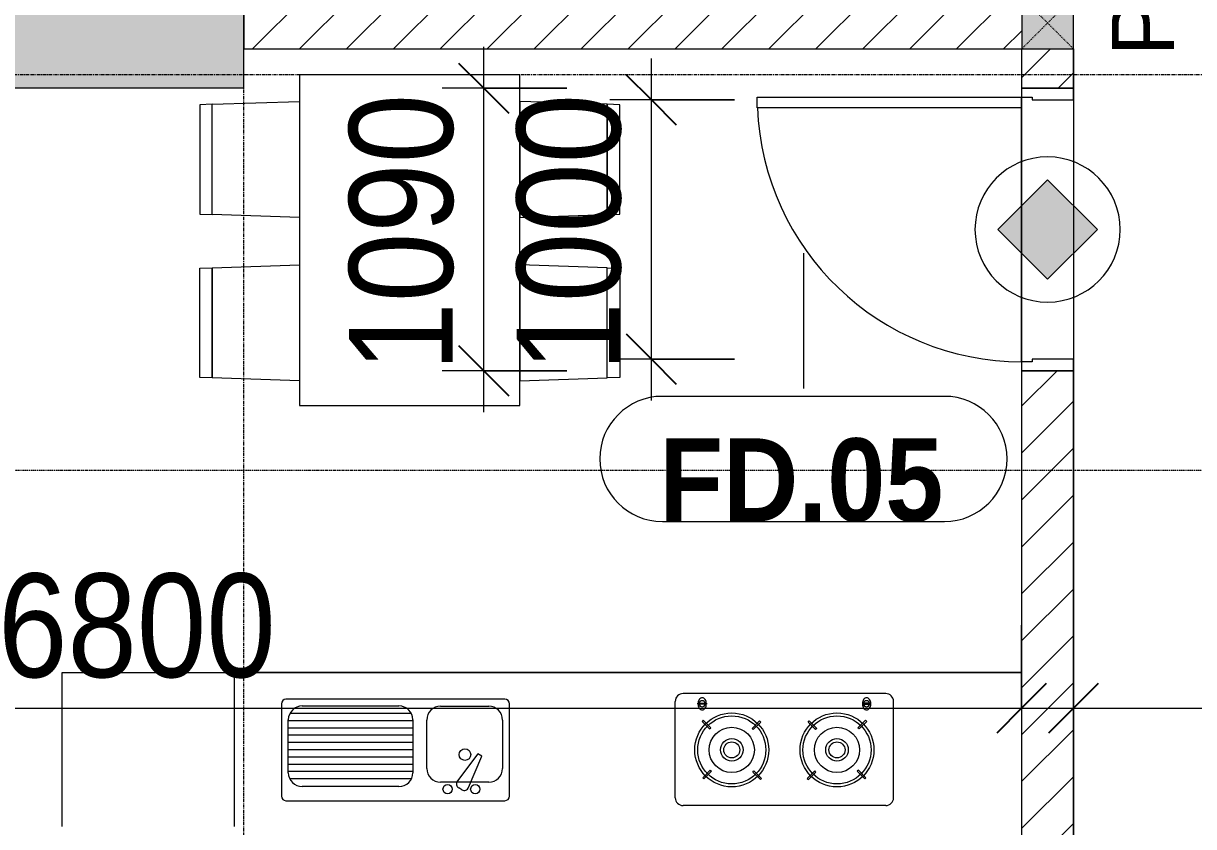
# Model space of a CAD drawing. Header units: millimetres. Extents: x 1591 to 240306, y -15958 to 82755.
# Drawn here: x 49004 to 53517, y 30637 to 33735 of the extents above; entities that cross this region are included whole.
import ezdxf

# ---------------------------------------------------------------- set-up
doc = ezdxf.new("R2010")
doc.units = ezdxf.units.MM
for name, pattern in [('Dash', [6, 3, -3]), ('Dash Dot 3_16_', [7.9375, 4.7625, -1.5875, 0, -1.5875]), ('Grid Line', [22.225, 12.7, -3.175, 3.175, -3.175])]:
    doc.linetypes.add(name, pattern=pattern)
for name, color, linetype, lineweight in [('0-1', 7, 'Continuous', 5), ('A-ANNO-DIMS', 211, 'Continuous', 9), ('A-ANNO-DIMS-160', 211, 'Continuous', 9), ('A-ANNO-NOTE', 131, 'Continuous', 9), ('A-DETL-GENF-2', 1, 'Continuous', 9), ('A-DOOR-3', 1, 'Continuous', 9), ('A-DOOR-FRAM-1', 1, 'Continuous', 9), ('A-DOOR-IDEN', 31, 'Continuous', 9), ('A-FLOR', 192, 'Continuous', 9), ('A-FLOR-2', 9, 'Continuous', 9), ('A-WALL', 113, 'Continuous', 9), ('A-WALL-3', 113, 'Continuous', 18), ('A-WALL-PATT-2', 111, 'Continuous', 9), ('G-ANNO-SYMB-1', 111, 'Dash Dot 3_16_', 18), ('G-ANNO-TEXT-1', 7, 'Continuous', 9), ('I-FURN', 30, 'Continuous', 9), ('I-FURN-1', 254, 'Continuous', 9), ('S-COLS', 52, 'Continuous', 9), ('S-COLS-1', 52, 'Continuous', 5), ('S-COLS-2', 7, 'Continuous', 18), ('S-COLS-5', 52, 'Continuous', 18), ('S-COLS-HDLN', 52, 'Dash', 9), ('S-GRID-1', 1, 'Grid Line', 9)]:
    doc.layers.add(name, color=color, linetype=linetype, lineweight=lineweight)
doc.styles.add('Arial_8', font='arial_0.ttf', dxfattribs={"height": 240})
doc.styles.add('Arial_B_3', font='arialbd_0.ttf', dxfattribs={"width": 0.9, "height": 320})
doc.styles.add('UTM Avo', font='UTM Avo.ttf', dxfattribs={"width": 0.9, "height": 400})
doc.dimstyles.new('1_Dim_chi_tiet_2_5', dxfattribs={"dimscale": 304.8, "dimtxt": 399.720379, "dimasz": 0.629921, "dimexe": 0.524934, "dimexo": 0.0625, "dimgap": 0.052493, "dimtad": 1, "dimdec": 0, "dimrnd": 5, "dimzin": 0, "dimdsep": 46, "dimtxsty": 'UTM Avo', "dimblk1": 'OBLIQUE', "dimblk2": 'OBLIQUE', "dimsah": 1, "dimcen": 0.09, "dimdle": 0.524934, "dimazin": 0, "dimtfac": 1, "dimtdec": 4, "dimtix": 1, "dimtmove": 0, "dimatfit": 3, "dimfxl": 1.049869, "dimfxlon": 1, "dimtvp": 1, "dimtolj": 1, "dimtzin": 0, "dimarcsym": 2})
doc.dimstyles.new('1_Dim_chi_tiet_2_5_1', dxfattribs={"dimscale": 304.8, "dimtxt": 399.720379, "dimasz": 0.629921, "dimexe": 0.524934, "dimexo": 0.0625, "dimgap": 0.052493, "dimtad": 1, "dimdec": 0, "dimrnd": 5, "dimzin": 0, "dimdsep": 46, "dimtxsty": 'UTM Avo', "dimblk1": 'OBLIQUE', "dimblk2": 'OBLIQUE', "dimsah": 1, "dimcen": 0.09, "dimdle": 0.524934, "dimazin": 0, "dimtfac": 1, "dimtdec": 4, "dimtix": 1, "dimtmove": 0, "dimatfit": 3, "dimfxl": 1.049869, "dimfxlon": 1, "dimtvp": 1, "dimtolj": 1, "dimtzin": 0, "dimarcsym": 2})
pattern_1 = [(45, (11001.35, 0), (-90.50967, 90.50967), [])]

# ---------------------------------------------------------------- blocks, each defined once
blk = doc.blocks.new('NCV_TKTC_KET CAU_rvt-1-TKCS_MB TẦNG 3-4')
at = {"layer": 'S-COLS-1'}
blk.add_hatch(color=256, dxfattribs=at).paths.add_polyline_path([(38852.6, 33486.9), (38852.6, 33836.9), (37552.6, 33836.9), (37552.6, 33486.9), (38382.5, 33486.9)])
at = {"layer": 'S-COLS-2'}
for p, q in [((38852.6, 33486.9), (38852.6, 33836.9)), ((37552.6, 33486.9), (38852.6, 33486.9))]:
    blk.add_line(p, q, dxfattribs=at)
blk = doc.blocks.new('HE BEP A1 - HE BEP A 2-V195-TKCS_MB TẦNG 3-4')
at = {"layer": 'I-FURN'}
for p, q in [((0, 0), (662.4, 0)), ((0, -594.4), (0, 0)), ((662.4, 0), (662.4, -594.4)), ((662.4, 0), (662.4, -594.4)), ((3699.9, 0), (662.4, 0)), ((3175.6, -81.2), (2394, -81.2)), ((844.9, -120.7), (844.9, -476.9)), ((1706.9, -103.2), (862.4, -103.2)), ((924.9, -128.9), (1298.3, -128.9)), ((1459, -129.9), (1644.4, -129.9)), ((1724.4, -476.9), (1724.4, -120.7)), ((2364, -483.2), (2364, -111.2)), ((2451.6, -118.3), (2484.1, -118.3)), ((2451.6, -122.3), (2451.6, -118.3)), ((2484.1, -122.3), (2451.6, -122.3)), ((2484.1, -118.3), (2484.1, -122.3)), ((3085.5, -118.3), (3085.5, -122.3)), ((3118, -118.3), (3085.5, -118.3)), ((3085.5, -122.3), (3118, -122.3)), ((3118, -122.3), (3118, -118.3)), ((3205.6, -483.2), (3205.6, -111.2)), ((877.9, -156.9), (1345.2, -156.9)), ((871.5, -386.8), (871.5, -182.3)), ((871.5, -184.9), (1351.6, -184.9)), ((871.5, -212.9), (1351.6, -212.9)), ((1351.6, -182.3), (1351.6, -386.8)), ((1405.6, -369.9), (1405.6, -183.2)), ((1697.8, -183.2), (1697.8, -369.9)), ((2471.8, -183.9), (2467.4, -188.3)), ((2467.4, -188.3), (2496.5, -217.4)), ((2500.9, -213), (2471.8, -183.9)), ((2496.5, -217.4), (2500.9, -213)), ((2689.3, -186.7), (2660.2, -215.8)), ((2660.2, -215.8), (2664.6, -220.2)), ((2664.6, -220.2), (2693.7, -191.1)), ((2693.7, -191.1), (2689.3, -186.7)), ((2875.9, -191.1), (2880.3, -186.7)), ((2905, -220.2), (2875.9, -191.1)), ((2880.3, -186.7), (2909.4, -215.8)), ((2909.4, -215.8), (2905, -220.2)), ((3068.7, -213), (3097.9, -183.9)), ((3073.1, -217.4), (3068.7, -213)), ((3102.3, -188.3), (3073.1, -217.4)), ((3097.9, -183.9), (3102.3, -188.3)), ((871.5, -240.9), (1351.6, -240.9)), ((871.5, -268.9), (1351.6, -268.9)), ((871.5, -296.9), (1351.6, -296.9)), ((1602.7, -313.4), (1523.8, -418.4)), ((1618.1, -322.3), (1602.7, -313.4)), ((871.5, -324.9), (1351.6, -324.9)), ((871.5, -352.9), (1351.6, -352.9)), ((1566.6, -443.1), (1618.1, -322.3)), ((871.5, -380.9), (1351.6, -380.9)), ((2470.1, -405.9), (2499.2, -376.7)), ((2474.5, -410.3), (2470.1, -405.9)), ((2503.6, -381.1), (2474.5, -410.3)), ((2499.2, -376.7), (2503.6, -381.1)), ((2663, -383.9), (2667.3, -379.5)), ((2692.1, -413), (2663, -383.9)), ((2667.3, -379.5), (2696.5, -408.6)), ((2902.3, -379.5), (2873.2, -408.6)), ((2877.5, -413), (2906.7, -383.9)), ((2906.7, -383.9), (2902.3, -379.5)), ((3070.4, -376.7), (3066, -381.1)), ((3066, -381.1), (3095.1, -410.3)), ((3099.5, -405.9), (3070.4, -376.7)), ((3095.1, -410.3), (3099.5, -405.9)), ((876.4, -408.9), (1346.8, -408.9)), ((1298.3, -440.1), (924.9, -440.1)), ((1644.4, -423.2), (1459, -423.2)), ((1541.1, -452.3), (1528.6, -445.1)), ((2696.5, -408.6), (2692.1, -413)), ((2873.2, -408.6), (2877.5, -413)), ((862.4, -494.4), (1706.9, -494.4)), ((3175.6, -513.2), (2394, -513.2))]:
    blk.add_line(p, q, dxfattribs=at)
for centre, radius in [((2581.9, -298.5), 142.6), ((2581.9, -298.5), 131.3), ((2987.7, -298.5), 142.6), ((2987.7, -298.5), 131.3), ((2581.9, -298.5), 87.2), ((2987.7, -298.5), 87.2), ((2581.9, -298.5), 43.6), ((2581.9, -298.5), 30.9), ((2987.7, -298.5), 43.6), ((2987.7, -298.5), 30.9), ((1552.8, -316.6), 22.2), ((1485.9, -449.9), 17.8), ((1592.6, -449.9), 17.8)]:
    blk.add_circle(centre, radius, dxfattribs=at)
for centre, radius, start, end in [((2394, -111.2), 30, 90, 180), ((3175.6, -111.2), 30, 360, 90), ((862.4, -120.7), 17.5, 90, 180), ((924.9, -182.3), 53.3, 90, 180), ((1298.3, -182.3), 53.3, 0, 90), ((1459, -183.2), 53.3, 90, 180), ((1644.4, -183.2), 53.3, 0, 90), ((1706.9, -120.7), 17.5, 0, 90), ((2485.1, -120.7), 33.5, 163.9419, 180), ((2485.1, -120.7), 33.5, 180, 196.0581), ((2476.6, -118.2), 24.7, 145.204, 163.9419), ((2476.6, -123.1), 24.7, 196.0581, 214.796), ((2467.8, -120.3), 11.6, 9.7177, 170.2823), ((2467.8, -120.3), 11.6, 189.9102, 350.0898), ((2471.3, -114.5), 18.1, 120.7976, 145.204), ((2467.9, -108.8), 11.5, 90, 120.7976), ((2467.9, -108.8), 11.5, 59.2024, 90), ((2464.5, -114.5), 18.1, 34.796, 59.2024), ((2459.1, -118.2), 24.7, 16.0581, 34.796), ((2459.1, -123.1), 24.7, 325.204, 343.9419), ((2450.6, -120.7), 33.5, 0, 16.0581), ((2450.6, -120.7), 33.5, 343.9419, 0), ((3119, -120.7), 33.5, 163.9419, 180), ((3119, -120.7), 33.5, 180, 196.0581), ((3110.5, -118.2), 24.7, 145.204, 163.9419), ((3110.5, -123.1), 24.7, 196.0581, 214.796), ((3105.2, -114.5), 18.1, 120.7976, 145.204), ((3101.8, -120.3), 11.6, 9.7177, 170.2823), ((3101.8, -120.3), 11.6, 189.9102, 350.0898), ((3101.8, -108.8), 11.5, 90, 120.7976), ((3101.8, -108.8), 11.5, 59.2024, 90), ((3098.4, -114.5), 18.1, 34.796, 59.2024), ((3093, -118.2), 24.7, 16.0581, 34.796), ((3093, -123.1), 24.7, 325.204, 343.9419), ((3084.5, -120.7), 33.5, 0, 16.0581), ((3084.5, -120.7), 33.5, 343.9419, 0), ((2471.3, -126.9), 18.1, 214.796, 239.2024), ((2467.9, -132.6), 11.5, 239.2024, 270), ((2467.9, -132.6), 11.5, 270, 300.7976), ((2464.5, -126.9), 18.1, 300.7976, 325.204), ((3105.2, -126.9), 18.1, 214.796, 239.2024), ((3101.8, -132.6), 11.5, 239.2024, 270), ((3101.8, -132.6), 11.5, 270, 300.7976), ((3098.4, -126.9), 18.1, 300.7976, 325.204), ((924.9, -386.8), 53.3, 180, 270), ((1298.3, -386.8), 53.3, 270, 0), ((1459, -369.9), 53.3, 180, 270), ((1644.4, -369.9), 53.3, 270, 0), ((1537.5, -429.7), 17.8, 140.5382, 240.0479), ((1549.9, -436.9), 17.8, 240.0479, 339.4621), ((862.4, -476.9), 17.5, 180, 270), ((1706.9, -476.9), 17.5, 270, 0), ((2394, -483.2), 30, 180, 270), ((3175.6, -483.2), 30, 270, 0)]:
    blk.add_arc(centre, radius, start, end, dxfattribs=at)
at = {"layer": 'I-FURN-1'}
for p, q in [((0, 0), (3699.9, 0)), ((0, -594.4), (0, 0))]:
    blk.add_line(p, q, dxfattribs=at)
blk = doc.blocks.new('RES_BAN AN 1 - RES_BAN AN 1-901196-TKCS_MB TẦNG 3-4')
at = {"layer": 'I-FURN-1'}
for p, q in [((-425, 0), (-425, -1275)), ((425, 0), (-425, 0)), ((425, -1275), (425, 0)), ((-761.9, -113.5), (-809.6, -115.1)), ((-809.6, -115.1), (-809.6, -536.9)), ((-761.9, -113.5), (-425, -102.3)), ((-761.9, -538.5), (-761.9, -113.5)), ((-761.9, -538.5), (-761.9, -113.5)), ((-425, -102.3), (-425, -549.7)), ((425, -102.3), (425, -549.7)), ((761.9, -113.5), (425, -102.3)), ((761.9, -538.5), (761.9, -113.5)), ((761.9, -113.5), (761.9, -538.5)), ((809.6, -115.1), (761.9, -113.5)), ((809.6, -536.9), (809.6, -115.1)), ((-809.6, -536.9), (-761.9, -538.5)), ((-425, -549.7), (-761.9, -538.5)), ((425, -549.7), (761.9, -538.5)), ((761.9, -538.5), (809.6, -536.9)), ((-809.6, -745.3), (-761.9, -743.8)), ((-809.6, -1167.2), (-809.6, -745.3)), ((-761.9, -743.8), (-425, -732.5)), ((-761.9, -1168.8), (-761.9, -743.8)), ((-761.9, -743.8), (-761.9, -1168.8)), ((-425, -732.5), (-425, -1180)), ((425, -732.5), (425, -1180)), ((761.9, -743.8), (425, -732.5)), ((761.9, -743.8), (809.6, -745.3)), ((761.9, -1168.8), (761.9, -743.8)), ((761.9, -1168.8), (761.9, -743.8)), ((809.6, -745.3), (809.6, -1167.2)), ((-761.9, -1168.8), (-809.6, -1167.2)), ((-425, -1180), (-761.9, -1168.8)), ((425, -1180), (761.9, -1168.8)), ((809.6, -1167.2), (761.9, -1168.8)), ((-425, -1275), (425, -1275))]:
    blk.add_line(p, q, dxfattribs=at)
blk = doc.blocks.new('NCV_TKTC_TANG 3 - 4_rvt-2-TKCS_MB TẦNG 3-4')
at = {"layer": 'A-FLOR-2'}
blk.add_line((41852.6, 32430.3), (41852.6, 33450.3), dxfattribs=at)
at = {"layer": 'I-FURN-1'}
for name, p in [('RES_BAN AN 1 - RES_BAN AN 1-901196-TKCS_MB TẦNG 3-4', (39492.6, 33536.9)), ('HE BEP A1 - HE BEP A 2-V195-TKCS_MB TẦNG 3-4', (38152.6, 31231.3))]:
    blk.add_blockref(name, p, dxfattribs=at)
blk = doc.blocks.new('G1_SOF - BO TRU - 200x200-V14-TKCS_MB TẦNG 3-4')
at = {"layer": 'S-COLS'}
blk.add_hatch(color=256, dxfattribs=at).paths.add_polyline_path([(100, -100), (100, 100), (-100, 100), (-100, -100)])
at = {"layer": 'S-COLS-5'}
for p, q in [((-100, 100), (-100, -100)), ((100, -100), (100, 100)), ((-100, -100), (100, -100))]:
    blk.add_line(p, q, dxfattribs=at)
at = {"layer": 'S-COLS-HDLN'}
for p, q in [((100, 100), (-100, -100)), ((-100, 100), (100, -100))]:
    blk.add_line(p, q, dxfattribs=at)
blk = doc.blocks.new('FD_05 - FD_05-1000x2200mm-835434-TKCS_MB TẦNG 3-4')
at = {"layer": 'A-DETL-GENF-2'}
for p, q in [((470, 100), (470, 1120)), ((470, 1120), (510, 1120)), ((510, 1120), (510, 100)), ((510, 100), (470, 100))]:
    blk.add_line(p, q, dxfattribs=at)
blk.add_arc((510, 100), 1020, 92.2475, 180, dxfattribs=at)
at = {"layer": 'A-DOOR-FRAM-1'}
for p, q in [((-510, 100), (-545, 100)), ((-545, 100), (-545, -100)), ((-510, 60), (-510, 100)), ((545, 100), (510, 100)), ((510, 100), (510, 60)), ((545, -100), (545, 100)), ((-500, 60), (-510, 60)), ((-500, -100), (-500, 60)), ((510, 60), (500, 60)), ((500, 60), (500, -100)), ((-545, -100), (-500, -100)), ((500, -100), (545, -100))]:
    blk.add_line(p, q, dxfattribs=at)
blk = doc.blocks.new('HDNDCT_GHI CHÚ CỬA CHỐNG CHÁY EI30 - HDNDCT_GHI CHÚ CỬA CHỐNG CHÁY EI30-2461928-TKCS_MB TẦNG 3-4')
at = {"layer": 'A-ANNO-NOTE'}
blk.add_hatch(color=256, dxfattribs=at).paths.add_polyline_path([(-1.2, 0), (0, 1.2), (1.2, 0), (0, -1.2)])
for p, q in [((0, 1.2), (-1.2, 0)), ((1.2, 0), (0, 1.2)), ((-1.2, 0), (0, -1.2)), ((0, -1.2), (1.2, 0))]:
    blk.add_line(p, q, dxfattribs=at)
for start, end in [(360, 180), (180, 360)]:
    blk.add_arc((0, 0), 1.75, start, end, dxfattribs=at)
blk = doc.blocks.new('DIMBLOCK159-TKCS_MB TẦNG 3-4')
at = {"layer": 'A-ANNO-DIMS-160'}
for p, q in [((53053.9, 31413.8), (53053.9, 30933.8)), ((53053.9, 31093.8), (53053.9, 31413.8)), ((55453.9, 31413.8), (55453.9, 30933.8)), ((55453.9, 31093.8), (55453.9, 31413.8)), ((52893.9, 31093.8), (55613.9, 31093.8))]:
    blk.add_line(p, q, dxfattribs=at)
at = {"layer": 'A-ANNO-DIMS-160', "lineweight": 25}
for p, q in [((53053.9, 31093.8), (53149.9, 31189.8)), ((55453.9, 31093.8), (55549.9, 31189.8)), ((53053.9, 31093.8), (52957.9, 30997.8)), ((55453.9, 31093.8), (55357.9, 30997.8))]:
    blk.add_line(p, q, dxfattribs=at)
at = {"layer": 'A-ANNO-DIMS-160', "color": 0, "insert": (53706.1, 31613.4), "char_height": 400, "width": 1314.636, "attachment_point": 1, "line_spacing_factor": 1.110334, "style": 'UTM Avo'}
blk.add_mtext('2400', dxfattribs=at)
blk = doc.blocks.new('_Oblique')
at = {"color": 0, "linetype": 'ByBlock', "lineweight": -2}
blk.add_line((-0.5, -0.5), (0.5, 0.5), dxfattribs=at)
blk = doc.blocks.new('DIMBLOCK312-TKCS_MB TẦNG 3-4')
at = {"layer": 'A-ANNO-DIMS-160'}
for p, q in [((50779.5, 32235.3), (50779.5, 33645.3)), ((51099.5, 33485.3), (50619.5, 33485.3)), ((50779.5, 33485.3), (51099.5, 33485.3)), ((51099.5, 32395.3), (50619.5, 32395.3)), ((50779.5, 32395.3), (51099.5, 32395.3))]:
    blk.add_line(p, q, dxfattribs=at)
at = {"layer": 'A-ANNO-DIMS-160', "lineweight": 25}
for p, q in [((50779.5, 33485.3), (50683.5, 33581.3)), ((50779.5, 33485.3), (50875.5, 33389.3)), ((50779.5, 32395.3), (50683.5, 32491.3)), ((50779.5, 32395.3), (50875.5, 32299.3))]:
    blk.add_line(p, q, dxfattribs=at)
at = {"layer": 'A-ANNO-DIMS-160', "color": 0, "insert": (50259.9, 32392.5), "char_height": 400, "width": 1314.636, "attachment_point": 1, "rotation": 90, "line_spacing_factor": 1.110334, "style": 'UTM Avo'}
blk.add_mtext('1090', dxfattribs=at)
blk = doc.blocks.new('DIMBLOCK313-TKCS_MB TẦNG 3-4')
at = {"layer": 'A-ANNO-DIMS-160'}
for p, q in [((51426, 32280.3), (51426, 33600.3)), ((51746, 33440.3), (51266, 33440.3)), ((51426, 33440.3), (51746, 33440.3)), ((51746, 32440.3), (51266, 32440.3)), ((51426, 32440.3), (51746, 32440.3))]:
    blk.add_line(p, q, dxfattribs=at)
at = {"layer": 'A-ANNO-DIMS-160', "lineweight": 25}
for p, q in [((51426, 33440.3), (51330, 33536.3)), ((51426, 33440.3), (51522, 33344.3)), ((51426, 32440.3), (51330, 32536.3)), ((51426, 32440.3), (51522, 32344.3))]:
    blk.add_line(p, q, dxfattribs=at)
at = {"layer": 'A-ANNO-DIMS-160', "color": 0, "insert": (50906.4, 32392.5), "char_height": 400, "width": 1314.636, "attachment_point": 1, "rotation": 90, "line_spacing_factor": 1.110334, "style": 'UTM Avo'}
blk.add_mtext('1000', dxfattribs=at)
blk = doc.blocks.new('STN_Door Tag - STN_Door Tag-1788670-TKCS_MB TẦNG 3-4')
at = {"layer": 'A-DOOR-IDEN'}
for p, q in [((-3.37, 1.495), (3.431, 1.495)), ((-3.37, -1.524), (3.431, -1.524))]:
    blk.add_line(p, q, dxfattribs=at)
for centre, start, end in [((-3.37, -0.015), 90, 270), ((3.431, -0.015), 270, 90)]:
    blk.add_arc(centre, 1.509, start, end, dxfattribs=at)
blk = doc.blocks.new('DIMBLOCK317-TKCS_MB TẦNG 3-4')
at = {"layer": 'A-ANNO-DIMS-160'}
for p, q in [((46053.9, 31413.8), (46053.9, 30933.8)), ((46053.9, 31093.8), (46053.9, 31413.8)), ((52853.9, 31413.8), (52853.9, 30933.8)), ((52853.9, 31093.8), (52853.9, 31413.8)), ((45893.9, 31093.8), (53013.9, 31093.8))]:
    blk.add_line(p, q, dxfattribs=at)
at = {"layer": 'A-ANNO-DIMS-160', "lineweight": 25}
for p, q in [((46053.9, 31093.8), (46149.9, 31189.8)), ((52853.9, 31093.8), (52949.9, 31189.8)), ((46053.9, 31093.8), (45957.9, 30997.8)), ((52853.9, 31093.8), (52757.9, 30997.8))]:
    blk.add_line(p, q, dxfattribs=at)
at = {"layer": 'A-ANNO-DIMS-160', "color": 0, "insert": (48906.1, 31613.4), "char_height": 400, "width": 1314.636, "attachment_point": 1, "line_spacing_factor": 1.110334, "style": 'UTM Avo'}
blk.add_mtext('6800', dxfattribs=at)

msp = doc.modelspace()

# ---------------------------------------------------------------- hatches: boundary and pattern name
at = {"layer": 'A-WALL-PATT-2'}
h = msp.add_hatch(dxfattribs=at)
h.set_pattern_fill('FP_1', color=256, style=0, pattern_type=2)
h.set_pattern_definition(pattern_1)
h.paths.add_polyline_path([(52854, 33636.9), (52854, 33836.9), (49854, 33836.9), (49854, 33636.9), (52853.9, 33636.9)])
h = msp.add_hatch(dxfattribs=at)
h.set_pattern_fill('FP_1', color=256, style=0, pattern_type=2)
h.set_pattern_definition(pattern_1)
h.paths.add_polyline_path([(53053.9, 29586.9), (53053.9, 32395.3), (52853.9, 32395.3), (52853.9, 29586.9)])
h.paths.add_polyline_path([(52854, 33485.3), (53053.9, 33485.3), (53053.9, 33636.9), (52853.9, 33636.9), (52853.9, 33485.3)])

# ---------------------------------------------------------------- linework, layer by layer
at = {"layer": 'A-DOOR-IDEN'}
msp.add_line((52012.2, 32849.4), (52012.2, 32326.6), dxfattribs=at)
at = {"layer": 'A-FLOR'}
msp.add_line((53054, 33636.9), (53054, 29586.9), dxfattribs=at)
at = {"layer": 'A-WALL'}
for p, q in [((52853.9, 32430.3), (52853.9, 33450.3)), ((53053.9, 33440.3), (53053.9, 32440.3))]:
    msp.add_line(p, q, dxfattribs=at)
at = {"layer": 'A-WALL-3'}
for p, q in [((49854, 33836.9), (49854, 33636.9)), ((49854, 33636.9), (52853.9, 33636.9)), ((52853.9, 33636.9), (52853.9, 33485.3)), ((53053.9, 33485.3), (53053.9, 33636.9)), ((52853.9, 33485.3), (53053.9, 33485.3)), ((52853.9, 32395.3), (52853.9, 28536.9)), ((53053.9, 32395.3), (52853.9, 32395.3)), ((53053.9, 29586.9), (53053.9, 32395.3))]:
    msp.add_line(p, q, dxfattribs=at)
at = {"layer": 'G-ANNO-SYMB-1'}
msp.add_line((39749.2, 32011.5), (145928.2, 32011.5), dxfattribs=at)
at = {"layer": 'S-GRID-1'}
for p, q in [((49853.9, 19175.3), (49853.9, 76690.4)), ((137213.7, 33536.9), (47524.6, 33536.9))]:
    msp.add_line(p, q, dxfattribs=at)

# ---------------------------------------------------------------- block references
at = {"layer": '0-1'}
for name in ['NCV_TKTC_KET CAU_rvt-1-TKCS_MB TẦNG 3-4', 'NCV_TKTC_TANG 3 - 4_rvt-2-TKCS_MB TẦNG 3-4']:
    msp.add_blockref(name, (11001.4, 0), dxfattribs=at)
at = {"layer": 'A-ANNO-NOTE', "xscale": 160, "yscale": 160, "zscale": 160}
msp.add_blockref('HDNDCT_GHI CHÚ CỬA CHỐNG CHÁY EI30 - HDNDCT_GHI CHÚ CỬA CHỐNG CHÁY EI30-2461928-TKCS_MB TẦNG 3-4', (52953.9, 32940.3), dxfattribs=at)
at = {"layer": 'A-DOOR-3', "rotation": 89.99999999999991}
msp.add_blockref('FD_05 - FD_05-1000x2200mm-835434-TKCS_MB TẦNG 3-4', (52953.9, 32940.3), dxfattribs=at)
at = {"layer": 'A-DOOR-IDEN', "xscale": 159.9999999999999, "yscale": 159.9999999999999, "zscale": 159.9999999999999}
msp.add_blockref('STN_Door Tag - STN_Door Tag-1788670-TKCS_MB TẦNG 3-4', (52007.3, 32057.7), dxfattribs=at)
at = {"layer": 'S-COLS'}
msp.add_blockref('G1_SOF - BO TRU - 200x200-V14-TKCS_MB TẦNG 3-4', (52954, 33736.9), dxfattribs=at)

# ---------------------------------------------------------------- texts
at = {"layer": 'A-DOOR-IDEN', "insert": (52004.1, 31972.4), "char_height": 320, "width": 1124.64, "attachment_point": 5, "line_spacing_factor": 0.936439, "style": 'Arial_B_3'}
msp.add_mtext('\\pt7.2,14.4,21.6,28.8,36,43.2,50.4,57.6,64.8,72,79.2,86.4,93.6,100.8,108,115.2,122.4,129.6,136.8,144,151.2,158.4,165.6,172.8,180,187.2,194.4,201.6,208.8,216,223.2,230.4;FD.05', dxfattribs=at)
at = {"layer": 'G-ANNO-TEXT-1', "insert": (53323.6, 34084.3), "char_height": 240, "width": 1396.8, "attachment_point": 5, "rotation": 90, "line_spacing_factor": 0.936439, "style": 'Arial_8'}
msp.add_mtext('\\pt79.9992,160.0008,240,319.9992,400.0008,480,559.9992,640.0008,720,799.9992,880.0008,960,1039.9992,1120.0008,1200,1279.9992,1360.0008,1440,1519.9992,1600.0008,1680,1759.9992,1840.0008,1920,1999.9992,2080.0008,2160,2239.9992,2320.0008,2400,2479.9992,2560.0008;PCCC', dxfattribs=at)

# ---------------------------------------------------------------- dimensions: what is measured, and where the dimension line sits
at = {"layer": 'A-ANNO-DIMS'}
for base, p1, p2, override, picture, middle in [((50779.5, 33485.3), (51099.5, 32395.3), (51099.5, 33485.3), {"dimpost": '<>', "dimfxl": 1090}, 'DIMBLOCK312-TKCS_MB TẦNG 3-4', (50556.6, 32940.3)), ((51426, 33440.3), (51746, 32440.3), (51746, 33440.3), {"dimpost": '<>', "dimfxl": 1000}, 'DIMBLOCK313-TKCS_MB TẦNG 3-4', (51203, 32940.3))]:
    dim = msp.add_linear_dim(base=base, p1=p1, p2=p2, angle=90, dimstyle='1_Dim_chi_tiet_2_5_1', override=override, dxfattribs=at)
    dim.commit()
    dim.dimension.update_dxf_attribs({"geometry": picture, "text_midpoint": middle})
for base, p1, p2, dimstyle, override, picture, middle in [((52853.9, 31093.8), (46053.9, 31413.8), (52853.9, 31413.8), '1_Dim_chi_tiet_2_5_1', {"dimpost": '<>', "dimfxl": 6800}, 'DIMBLOCK317-TKCS_MB TẦNG 3-4', (49453.9, 31316.8)), ((55453.9, 31093.8), (53053.9, 31413.8), (55453.9, 31413.8), '1_Dim_chi_tiet_2_5', {"dimpost": '<>', "dimfxl": 2400}, 'DIMBLOCK159-TKCS_MB TẦNG 3-4', (54253.9, 31316.8))]:
    dim = msp.add_linear_dim(base=base, p1=p1, p2=p2, dimstyle=dimstyle, override=override, dxfattribs=at)
    dim.commit()
    dim.dimension.update_dxf_attribs({"geometry": picture, "text_midpoint": middle})

doc.saveas('drawing.dxf')
